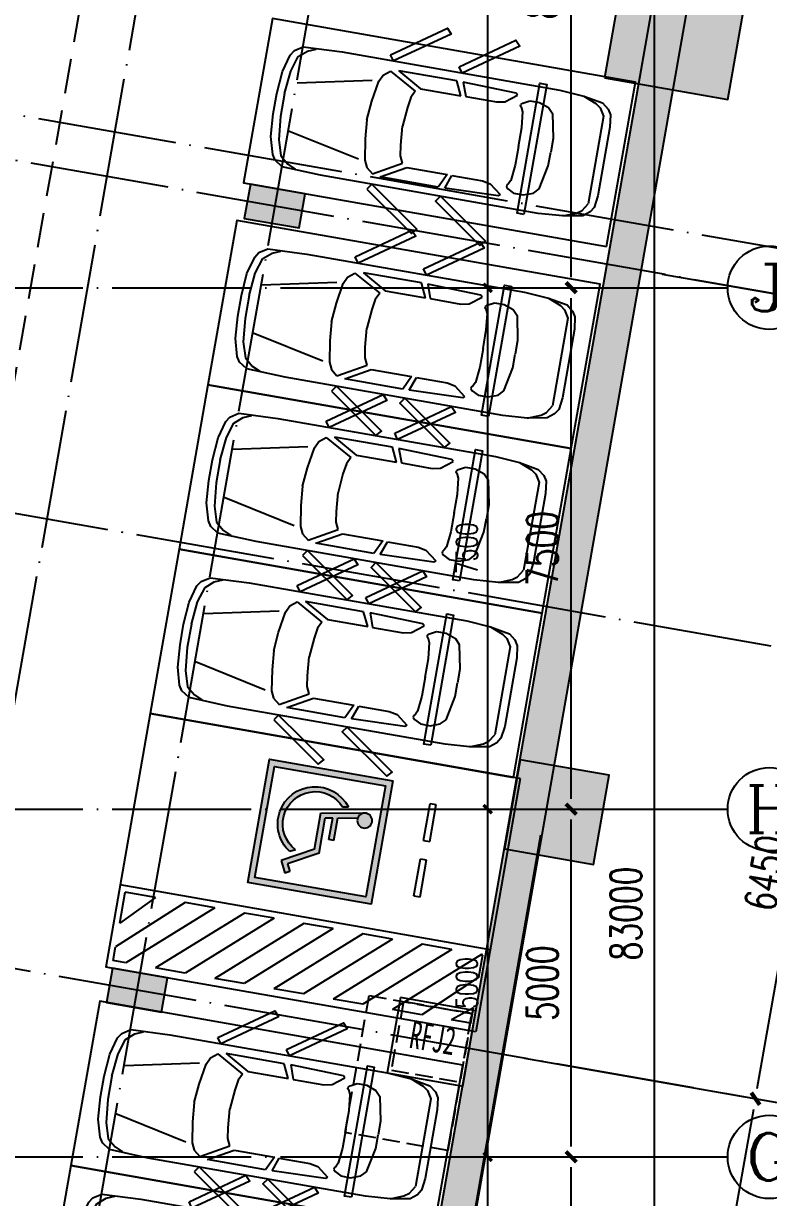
# Model space of a CAD drawing. Header units: millimetres. Extents: x 12325263 to 13848842, y -1463133 to 573208.
# Drawn here: x 12616174 to 12626884, y -1098471 to -1081586 of the extents above; entities that cross this region are included whole.
import ezdxf
from ezdxf.enums import TextEntityAlignment as Align
from ezdxf.xclip import XClip

# ---------------------------------------------------------------- set-up
doc = ezdxf.new("R2010")
doc.units = ezdxf.units.MM
doc.header["$LTSCALE"] = 1000
doc.header["$XCLIPFRAME"] = 0
for name, pattern in [('DASH', [0.35, 0.25, -0.1]), ('DASHED2', [0.375, 0.25, -0.125]), ('DOTE', [2.4200000000000004, 2, -0.2, 0.02, -0.2]), ('地下室负三层平面图$0$-3F平面$0$$AUDIT_BAD_LTYPE2', [0])]:
    doc.linetypes.add(name, pattern=pattern)
for name, color, linetype in [('-2F平面$0$COLUMN-CONCRETE', 6, 'Continuous'), ('-2F平面$0$WALL-SHATCH', 8, 'Continuous'), ('A-AXIS', 16, 'DOTE'), ('A-COLS', 6, 'Continuous'), ('A-WALL', 5, 'Continuous'), ('A_WALL(防火墙)', 151, 'Continuous'), ('AXIS', 3, 'Continuous'), ('AXIS_TEXT', 7, 'Continuous'), ('COLUMN', 5, 'Continuous'), ('PUB_DIM', 83, 'Continuous'), ('PUB_HATCH', 8, 'Continuous'), ('WALL', 5, 'Continuous'), ('人防墙', 6, 'Continuous'), ('人防集水井', 62, 'Continuous'), ('公寓机动车库', 23, 'Continuous'), ('水沟+分水线', 133, 'Continuous'), ('车道中心线', 6, 'Continuous')]:
    doc.layers.add(name, color=color, linetype=linetype)
doc.styles.add('_TCH_AXIS', font='COMPLEX', dxfattribs={"bigfont": 'GBCBIG'})
doc.styles.add('_TCH_DIM_T3', font='SIMPLEX.shx', dxfattribs={"width": 0.7058823529411765, "bigfont": 'GBCBIG.shx'})
doc.styles.add('COMPLEX', font='COMPLEX')
doc.styles.add('宋体-标注', font='', dxfattribs={"width": 0.6})
doc.styles.get('宋体-标注').set_extended_font_data('SimSun')
doc.dimstyles.new('_TCH_ARCH&&120', dxfattribs={"dimtxt": 306, "dimasz": 120, "dimexe": 300, "dimexo": 360, "dimgap": 147, "dimtad": 1, "dimdec": 0, "dimzin": 0, "dimdsep": 46, "dimtxsty": '_TCH_DIM_T3', "dimblk": 'ARCHTICK', "dimcen": 0.09, "dimclrt": 7, "dimazin": 2, "dimtfac": 1, "dimtdec": 0, "dimtix": 1, "dimtmove": 2, "dimatfit": 3, "dimfxl": 1, "dimfxlon": 1, "dimtolj": 1, "dimtzin": 0, "dimarcsym": 0})
doc.dimstyles.new('_TCH_ARCH&&150', dxfattribs={"dimtxt": 446.25, "dimasz": 150, "dimexe": 375, "dimexo": 450, "dimgap": 189.375, "dimtad": 1, "dimdec": 0, "dimzin": 0, "dimdsep": 46, "dimtxsty": '_TCH_DIM_T3', "dimblk": 'asdggshdfhsg_ArchTick', "dimcen": 0.09, "dimclrt": 7, "dimazin": 2, "dimtfac": 1, "dimtdec": 0, "dimtix": 1, "dimtmove": 2, "dimatfit": 3, "dimfxl": 1, "dimtolj": 1, "dimtzin": 0, "dimarcsym": 0})

# ---------------------------------------------------------------- blocks, each defined once
blk = doc.blocks.new('asdgafgfasdfagfagasdgagRFJ2')
at = {"layer": '人防集水井'}
blk.add_lwpolyline([(-50.00000047683716, -1050.000000238419), (1049.999999523163, -1050), (1049.999999523163, 49.99999976158142), (-50.00000047683716, 50)], close=True, dxfattribs=at)
at = {"layer": '人防集水井', "linetype": 'DASH'}
for points in [[(1999.999999523163, -1500.000146746635), (-9.5367431640625e-07, -1500.000146746635), (0, 0), (1999.999999523163, -1.001358032226562e-05)], [(-4.76837158203125e-07, -1000.000000238419), (999.9999995231628, -1000), (999.9999995231628, -2.384185791015625e-07), (-4.76837158203125e-07, 0)]]:
    blk.add_lwpolyline(points, close=True, dxfattribs=at)
at = {"layer": '人防集水井', "style": '宋体-标注', "width": 0.6}
blk.add_text('RFJ2', height=400, rotation=90, dxfattribs=at).set_placement((637.8247580528259, -818.3971052765846))
blk = doc.blocks.new('asdgafgf20230228-rf2')
at = {"layer": '人防集水井', "linetype": 'DASH', "rotation": 260.041319212755}
blk.add_blockref('asdgafgfasdfagfagasdgagRFJ2', (51022.82282942347, 23159.80089012627, 2.982798457690922e-07), dxfattribs=at)
blk = doc.blocks.new('_FZH')
blk.add_lwpolyline([(-0.5, -0.5), (0.5, -0.5), (0.5, 0.5), (-0.5, 0.5)], close=True)
at = {"layer": 'PUB_HATCH'}
blk.add_solid([(-0.5, -0.5), (0.5, -0.5), (-0.5, 0.5), (0.5, 0.5)], dxfattribs=at)
blk = doc.blocks.new('1-3F')
at = {"layer": 'A-COLS', "xscale": 500.00000000031, "yscale": 800.0000000025686, "zscale": 800.0000000025686, "rotation": 260.0413192127111}
for p in [(15488.85596461408, 51674.89942250727), (13508.71664031968, 40397.4197281613)]:
    blk.add_blockref('_FZH', p, dxfattribs=at)
blk = doc.blocks.new('adgshg13--2F平面$0$A$C7F010FC0')
at = {"layer": '-2F平面$0$WALL-SHATCH'}
h = blk.add_hatch(color=256, dxfattribs=at)
h.dxf.hatch_style = 1
h.paths.add_polyline_path([(-60384.17120504379, -16880.89509773254), (-763.1647881269455, 197.4793643951416), (12587.61850607395, -13153.30393266678), (12587.61850607395, -157996.0197629929), (-162964.8506313562, -188820.4315237999), (-171262.3814957142, -180522.900662899), (-171262.3814957142, -31310.89849328995), (-150707.1909123659, -10755.70791006088), (-131860.0775495768, -7980.895098209381), (-99162.38149428368, -7980.895098209381), (-99162.38149428368, -4980.895097732544), (-76620.42811572552, -4980.895097732544), (-70107.65229141712, -16880.89509773254)], flags=16)
h.paths.add_polyline_path([(-60091.22944009304, -16380.89510011673), (-646.8769880533218, 646.876989364624), (12987.61850607395, -12987.61850786209), (12987.61850607395, -158331.9049158096), (-163100.5840539932, -189250.3835258484), (-171662.3814958334, -180688.5860877037), (-171662.3814958334, -31145.21306848526), (-150777.8961598873, -10260.7277340889), (-131896.6870943308, -7480.895098209381), (-99562.38149428368, -7480.895098209381), (-99562.38149428368, -4580.895097732544), (-76365.55243730545, -4580.895097732544), (-69907.50581622124, -16380.89510774612)])
at = {"layer": '-2F平面$0$COLUMN-CONCRETE'}
for points in [[(-60091.22944009304, -16380.89510011673), (-646.8769880533218, 646.876989364624), (12987.61850607395, -12987.61850786209), (12987.61850607395, -158331.9049158096), (-163100.5840539932, -189250.3835258484), (-171662.3814958334, -180688.5860877037), (-171662.3814958334, -31145.21306848526), (-150777.8961598873, -10260.7277340889), (-131896.6870943308, -7480.895098209381), (-99562.38149428368, -7480.895098209381), (-99562.38149428368, -4580.895097732544), (-76365.55243730545, -4580.895097732544), (-69907.50581622124, -16380.89510774612)], [(-60384.17120504379, -16880.89509773254), (-763.1647881269455, 197.4793643951416), (12587.61850607395, -13153.30393266678), (12587.61850607395, -157996.0197629929), (-162964.8506313562, -188820.4315237999), (-171262.3814957142, -180522.900662899), (-171262.3814957142, -31310.89849328995), (-150707.1909123659, -10755.70791006088), (-131860.0775495768, -7980.895098209381), (-99162.38149428368, -7980.895098209381), (-99162.38149428368, -4980.895097732544), (-76620.42811572552, -4980.895097732544), (-70107.65229141712, -16880.89509773254)]]:
    blk.add_lwpolyline(points, close=True, dxfattribs=at)
blk = doc.blocks.new('A$C2A3E77E8')
at = {"layer": 'WALL', "color": 1}
blk.add_blockref('adgshg13--2F平面$0$A$C7F010FC0', (561507.9086489398, 205483.1249103504), dxfattribs=at)
blk = doc.blocks.new('asdggshdfhsg_ArchTick')
at = {"color": 0, "linetype": 'ByBlock', "const_width": 0.4}
blk.add_lwpolyline([(-0.5, -0.5), (0.5, 0.5)], dxfattribs=at)
blk = doc.blocks.new('*D5446')
at = {"layer": 'AXIS', "color": 0, "lineweight": -2, "transparency": 16777216}
for p, q in [((22606.45023490379, 43901.97032723355), (23422.60600480989, 43758.66684289643)), ((22102.0976057708, 38406.3885833086), (23027.31554332309, 43675.77865883167)), ((21629.35091767566, 38337.10043439137), (22445.50668758176, 38193.79695005424))]:
    blk.add_line(p, q, dxfattribs=at)
at = {"layer": 'Defpoints', "color": 0, "transparency": 16777216}
for p in [(22163.23050892513, 43979.79239674731), (23053.25623316101, 43823.51856749123), (21186.13119169701, 38414.92250390512)]:
    blk.add_point(p, dxfattribs=at)
at = {"layer": 'AXIS', "color": 0, "lineweight": -2, "transparency": 16777216, "xscale": 150, "yscale": 150, "zscale": 150}
for p, rotation in [((23053.25623316101, 43823.51856749123), 80.04131921271004), ((22076.15691593289, 38258.64867464904), 260.0413192127101)]:
    blk.add_blockref('asdggshdfhsg_ArchTick', p, dxfattribs=dict(at, rotation=rotation))
at = {"layer": 'AXIS', "color": 7, "transparency": 16777216, "insert": (22158.42182573318, 41112.42051812441), "char_height": 446.25, "attachment_point": 5, "rotation": 80.04131921271004, "style": '_TCH_DIM_T3'}
blk.add_mtext('\\A1;5650', dxfattribs=at)
blk = doc.blocks.new('*D5447')
at = {"layer": 'AXIS', "color": 0, "lineweight": -2, "transparency": 16777216}
for p, q in [((23721.89989793426, 50254.78639959388), (24538.05566784036, 50111.48291525675)), ((23079.19692299894, 43971.2584761508), (24142.76520635356, 50028.594731192)), ((22606.4502349038, 43901.97032723358), (23422.6060048099, 43758.66684289645))]:
    blk.add_line(p, q, dxfattribs=at)
at = {"layer": 'Defpoints', "color": 0, "transparency": 16777216}
for p in [(23278.6801719556, 50332.60846910763), (24168.70589619147, 50176.33463985155), (22163.23050892514, 43979.79239674733)]:
    blk.add_point(p, dxfattribs=at)
at = {"layer": 'AXIS', "color": 0, "lineweight": -2, "transparency": 16777216, "xscale": 150, "yscale": 150, "zscale": 150}
for p, rotation in [((24168.70589619147, 50176.33463985155), 80.04131921271002), ((23053.25623316102, 43823.51856749125), 260.04131921271)]:
    blk.add_blockref('asdggshdfhsg_ArchTick', p, dxfattribs=dict(at, rotation=rotation))
at = {"layer": 'AXIS', "color": 7, "transparency": 16777216, "insert": (23204.69631586249, 47071.26350072566), "char_height": 446.25, "attachment_point": 5, "rotation": 80.04131921271002, "style": '_TCH_DIM_T3'}
blk.add_mtext('\\A1;6450', dxfattribs=at)
blk = doc.blocks.new('asdfasdfadgd')
at = {"layer": '车道中心线', "linetype": 'DASHED2', "ltscale": 2}
blk.add_line((42007.57024923712, -15918.70624019532), (54718.62744193524, 56474.52772310306), dxfattribs=at)
blk = doc.blocks.new('asdfsfsdf')
at = {"color": 253, "linetype": '地下室负三层平面图$0$-3F平面$0$$AUDIT_BAD_LTYPE2', "transparency": 33554559, "extrusion": (0.0004477907748714072, 3.529959095306893e-16, 0.999999899741706)}
for p, q in [((-499.9999510645866, -141.1764707579277, 0.2238953878532797), (-724.9999280292541, -211.764705659356, 0.3246483119859617)), ((-168.7499837987125, -110.000000001397, 0.07556469346370548), (-499.9999510645866, -141.1764707579277, 0.2238953878532797)), ((168.7499823644757, -109.9999999995343, -0.07556469305539444), (-168.7499837987125, -110.000000001397, 0.07556469346370548)), ((168.7499823644757, -109.9999999995343, -0.07556469305539444), (499.999950107187, -141.1764707579277, -0.2238953876585836)), ((499.999950107187, -141.1764707579277, -0.2238953876585836), (724.9999261181802, -211.7647058977745, -0.3246483115967724)), ((-824.9999170508236, -329.4117646231316, 0.3694273889297957), (-874.99991251342, -447.0588235869072, 0.3918169277702976)), ((-724.9999280292541, -211.764705659356, 0.3246483119859617), (-824.9999170508236, -329.4117646231316, 0.3694273889297957)), ((-349.9999665804207, -258.8235292448662, 0.1567267717199455), (-574.9999421145767, -1317.647058726754, 0.2574796953287081)), ((349.9999641925097, -258.8235292430036, -0.1567267711171998), (574.9999411571771, -1317.647058724891, -0.2574796952492556)), ((724.9999261181802, -211.7647058977745, -0.3246483115967724), (824.9999175239354, -329.4117646231316, -0.3694273894917245)), ((824.9999175239354, -329.4117646231316, -0.3694273894917245), (874.9999125096947, -447.0588235869072, -0.3918169281189517)), ((2.365559339523315e-07, -1341.176470519509), (-274.9999726694077, -1364.705882550683, 0.1231424633135522)), ((2.365559339523315e-07, -1341.176470519509), (274.9999717120081, -1364.705882312264, -0.1231424628849248)), ((-674.9999320898205, -1458.823529244866, 0.3022587728158986), (-749.9999260008335, -1552.941176654305, 0.3358430815717435)), ((-574.9999425914139, -1411.764705897775, 0.2574796953093296), (-674.9999320898205, -1458.823529244866, 0.3022587728158986)), ((-274.9999726694077, -1364.705882550683, 0.1231424633135522), (-574.9999425914139, -1411.764705897775, 0.2574796953093296)), ((274.9999717120081, -1364.705882312264, -0.1231424628849248), (574.9999416340142, -1411.764705897775, -0.2574796953464441)), ((574.9999416340142, -1411.764705897775, -0.2574796953464441), (674.9999316073954, -1458.823529481422, -0.3022587727170486)), ((674.9999316073954, -1458.823529481422, -0.3022587727170486), (749.9999240897596, -1552.941176414024, -0.3358430809488905)), ((-774.9999220632017, -2517.647058726754, 0.3470378507689607), (-774.9999220632017, -1670.588235379662, 0.3470378503031141)), ((-774.9999220632017, -1670.588235379662, 0.3470378503031141), (-574.9999421145767, -2023.529411557596, 0.257479695328853)), ((-749.9999260008335, -1552.941176654305, 0.3358430815717435), (-524.9999480806291, -1952.941176654305, 0.2350901571286059)), ((749.9999240897596, -1552.941176414024, -0.3358430809488905), (524.9999452158809, -1952.941176415887, -0.2350901560785282)), ((774.9999230131507, -1670.588235379662, -0.3470378509613082), (574.9999421108514, -2023.529411794152, -0.2574796950939764)), ((774.9999225363135, -2517.64705896331, -0.3470378506309664), (774.9999230131507, -1670.588235379662, -0.3470378509613082)), ((-574.9999421145767, -2023.529411557596, 0.257479695328853), (-574.9999421145767, -2611.764705659356, 0.2574796952125222)), ((-524.9999480806291, -1952.941176654305, 0.2350901571286059), (-424.9999581072479, -1905.882352830376, 0.1903110794088359)), ((-424.9999581072479, -1905.882352830376, 0.1903110794088359), (-274.9999731462449, -1882.35294127604, 0.1231424632944275)), ((-274.9999731462449, -1882.35294127604, 0.1231424632944275), (2.365559339523315e-07, -1858.823529244866)), ((274.9999717120081, -1882.352941035759, -0.1231424628847421), (2.365559339523315e-07, -1858.823529244866)), ((424.999956196174, -1905.882352830376, -0.1903110785527894), (274.9999717120081, -1882.352941035759, -0.1231424628847421)), ((524.9999452158809, -1952.941176415887, -0.2350901560785282), (424.999956196174, -1905.882352830376, -0.1903110785527894)), ((574.9999421108514, -2023.529411794152, -0.2574796950939764), (574.9999411571771, -2611.764705897775, -0.2574796951324972)), ((-574.9999421145767, -2611.764705659356, 0.2574796952125222), (-774.9999220632017, -2517.647058726754, 0.3470378507689607)), ((574.9999411571771, -2611.764705897775, -0.2574796951324972), (774.9999225363135, -2517.64705896331, -0.3470378506309664)), ((-774.9999215863645, -2611.764705899637, 0.3470378500898093), (-574.9999416377395, -2682.35294127604, 0.2574796952319682)), ((-749.9999255239964, -3388.235294345301, 0.3358430813588681), (-774.9999215863645, -2611.764705899637, 0.3470378500898093)), ((-574.9999416377395, -2682.35294127604, 0.2574796952319682), (-574.9999421145767, -3129.41176486155, 0.257479695562074)), ((774.9999225363135, -2611.764705659356, -0.3470378507473485), (574.9999416340142, -2682.35294127604, -0.2574796952294666)), ((574.9999416340142, -2682.35294127604, -0.2574796952294666), (574.9999416340142, -3129.411764621269, -0.2574796948800628)), ((749.9999245665967, -3388.235294343438, -0.3358430809290396), (774.9999225363135, -2611.764705659356, -0.3470378507473485)), ((-574.9999421145767, -3129.41176486155, 0.257479695562074), (-599.9999405629933, -3247.058823586907, 0.2686744650115782)), ((574.9999416340142, -3129.411764621269, -0.2574796948800628), (599.9999391268939, -3247.058823586907, -0.2686744647175814)), ((-599.9999405629933, -3247.058823586907, 0.2686744650115782), (-724.9999270755798, -3411.764705897775, 0.324648311792771)), ((599.9999391268939, -3247.058823586907, -0.2686744647175814), (724.9999275486916, -3411.764705897775, -0.3246483115377303)), ((-724.9999270755798, -3411.764705897775, 0.324648311792771), (-749.9999255239964, -3388.235294345301, 0.3358430813588681)), ((-624.9999380558729, -3505.882353068795, 0.2798692348493339), (-674.9999320898205, -3599.999999762978, 0.3022587729329561)), ((-599.9999405629933, -3482.352941274177, 0.2686744655939557), (-624.9999380558729, -3505.882353068795, 0.2798692348493339)), ((-574.9999421145767, -3482.35294127604, 0.2574796953293679), (-599.9999405629933, -3482.352941274177, 0.2686744655939557)), ((-549.9999470058829, -3505.882352830376, 0.2462849269087827), (-574.9999421145767, -3482.35294127604, 0.2574796953293679)), ((-499.9999496340752, -3529.41176486155, 0.2238953872139153), (-549.9999470058829, -3505.882352830376, 0.2462849269087827)), ((-274.9999731462449, -3552.941176415887, 0.1231424632950173), (-499.9999496340752, -3529.41176486155, 0.2238953872139153)), ((274.9999726656824, -3552.941176415887, -0.1231424630783778), (499.999950107187, -3529.41176486155, -0.2238953881230394)), ((499.999950107187, -3529.41176486155, -0.2238953881230394), (549.9999441411346, -3505.882352830376, -0.2462849258573907)), ((549.9999441411346, -3505.882352830376, -0.2462849258573907), (574.9999416340142, -3482.35294127604, -0.2574796952294021)), ((574.9999416340142, -3482.35294127604, -0.2574796952294021), (599.9999391268939, -3482.352941274177, -0.2686744647174983)), ((599.9999391268939, -3482.352941274177, -0.2686744647174983), (624.9999351911247, -3505.882352830376, -0.2798692334487053)), ((624.9999351911247, -3505.882352830376, -0.2798692334487053), (674.9999311305583, -3600.000000001397, -0.3022587726192891)), ((724.9999275486916, -3411.764705897775, -0.3246483115377303), (749.9999245665967, -3388.235294343438, -0.3358430809290396)), ((-674.9999320898205, -3599.999999762978, 0.3022587729329561), (-674.9999320898205, -3741.17647075979, 0.3022587729329017)), ((7.133930921554565e-07, -3552.941176654305), (-274.9999731462449, -3552.941176415887, 0.1231424632950173)), ((7.133930921554565e-07, -3552.941176654305), (274.9999726656824, -3552.941176415887, -0.1231424630783778)), ((674.9999311305583, -3600.000000001397, -0.3022587726192891), (674.9999316073954, -3741.176470281091, -0.3022587730655932)), ((-674.9999320898205, -3741.17647075979, 0.3022587729329017), (-624.9999380558729, -3882.352941037621, 0.2798692345000124)), ((-624.9999380558729, -3882.352941037621, 0.2798692345000124), (-549.9999460522085, -3952.941176414024, 0.2462849269474509)), ((624.9999351911247, -3882.352941037621, -0.2798692334484588), (549.9999450948089, -3952.941176654305, -0.2462849259351472)), ((674.9999316073954, -3741.176470281091, -0.3022587730655932), (624.9999351911247, -3882.352941037621, -0.2798692334484588)), ((-549.9999460522085, -3952.941176414024, 0.2462849269474509), (-199.9999792352319, -4023.529411794152, 0.08955815500490981)), ((-199.9999792352319, -4023.529411794152, 0.08955815500490981), (2.365559339523315e-07, -4023.529411553871)), ((199.9999801851809, -4023.529411553871, -0.08955815519579101), (2.365559339523315e-07, -4023.529411553871)), ((549.9999450948089, -3952.941176654305, -0.2462849259351472), (199.9999801851809, -4023.529411553871, -0.08955815519579101)), ((-874.9999120365828, -4352.941176656168, 0.3918169277909837), (-799.9999205116183, -4541.176470521372, 0.3582326202192607)), ((874.9999125096947, -4352.941176414024, -0.3918169282337609), (799.9999190755188, -4541.176470757928, -0.3582326193421601)), ((-799.9999205116183, -4541.176470521372, 0.3582326202192607), (-749.9999260008335, -4611.764706136193, 0.3358430813398884)), ((799.9999190755188, -4541.176470757928, -0.3582326193421601), (749.9999240897596, -4611.764706136193, -0.3358430808314997)), ((-749.9999260008335, -4611.764706136193, 0.3358430813398884), (-641.2499364260584, -4680.000000241678, 0.2871458345919543)), ((641.249935945496, -4680.000000001397, -0.2871458343748414), (-641.2499364260584, -4680.000000241678, 0.2871458345919543)), ((749.9999240897596, -4611.764706136193, -0.3358430808314997), (641.249935945496, -4680.000000001397, -0.2871458343748414))]:
    blk.add_line(p, q, dxfattribs=at)
for points in [[(-474.9999997620226, -23.52941179275513), (-149.9999997613286, -7.049211745248385e-29), (149.9999997613286, 7.049211745248385e-29), (474.9999992851854, -23.52941203117371), (724.9999997609804, -94.11764716915788), (799.9999992858793, -141.1764707565308), (875.0000002394273, -258.8235292453319), (899.9999983314156, -823.5294117927554), (899.99999928509, -4000.000000238419), (875.0000002394273, -4352.941176414491), (824.9999992870789, -4635.294117448852), (750.0000002408798, -4729.411765098573), (674.9999992854691, -4776.470588445664), (500.0000002381968, -4800.000000000001), (-500.000000715034, -4800.000000000001), (-674.9999997604438, -4776.470588210971), (-750.0000007158543, -4729.411765098573), (-825.0000007175906, -4635.294117927552), (-874.9999997607275, -4352.941176654772), (-900.0000007137389, -4000.000000238419), (-900.0000007156016, -823.5294117927554), (-874.999999285753, -258.8235297203065), (-800.0000007145284, -141.1764707602561), (-724.9999997591177, -94.11764669418336)], [(-981.91520381036, -1513.230591773987), (-1500.00000071459, -2253.132360218093), (-1425.335413217106, -2320.844957351685), (-900.0000007156016, -1570.588235139847)]]:
    blk.add_lwpolyline(points, close=True, dxfattribs=at)
for points, elevation in [([(981.915204765897, -1513.230591773987), (1499.999998807242, -2253.132359979675), (1425.335412263431, -2320.844957351685), (899.9999988082526, -1570.588235378266)], 1.176665431756874e-10), ([(-900.0000007156016, -2570.588235378266), (-981.9152042871972, -2513.230591535569), (-1500.00000071459, -3253.132359743119), (-1425.335413217105, -3320.844957351685)], -1.149049744242348e-10), ([(981.915204765897, -2513.230591773987), (1499.99999785543, -3253.132359743119), (1425.335412265294, -3320.844957351685), (899.9999992850899, -2570.588235378266)], 1.171056029924955e-10)]:
    blk.add_lwpolyline(points, close=True, dxfattribs=dict(at, elevation=elevation))
blk = doc.blocks.new('A$C06465456')
for points in [[(0, 5300.000174847431), (2400, 5300.000174847431), (2400, 0.0001748474314808846), (0, 0.0001748474314808846)], [(250, 4050.000174847431), (250, 3950.000174847431), (2150, 3950.000174847431), (2150, 4050.000174847431)]]:
    blk.add_lwpolyline(points, close=True)
at = {"xscale": -1, "rotation": 180}
blk.add_blockref('asdfsfsdf', (1200.000000244007, 250.000174849527), dxfattribs=at)
blk = doc.blocks.new('_AXISO')
blk.add_circle((0, 0), 0.5)
at = {"layer": 'AXIS_TEXT', "style": 'COMPLEX', "width": 1.041666666666667}
blk.add_attdef('A', text='', height=0.56, dxfattribs=at).set_placement((-0.25, -0.28), (0.25, -0.28), align=Align.FIT)
blk = doc.blocks.new('*D5273')
at = {"layer": 'AXIS', "color": 0, "lineweight": -2, "transparency": 16777216}
for p, q in [((12487316.81071017, 1078989.759090748), (12492191.81071017, 1078989.759090748)), ((12491816.81071017, 996139.7590900625), (12491816.81071017, 1078839.759090748)), ((12487316.81071017, 995989.7590900625), (12492191.81071017, 995989.7590900625))]:
    blk.add_line(p, q, dxfattribs=at)
at = {"layer": 'Defpoints', "color": 0, "transparency": 16777216}
for p in [(12486866.81071017, 1078989.759090748), (12491816.81071017, 1078989.759090748), (12486866.81071017, 995989.7590900625)]:
    blk.add_point(p, dxfattribs=at)
at = {"layer": 'AXIS', "color": 0, "lineweight": -2, "transparency": 16777216, "xscale": 150, "yscale": 150, "zscale": 150}
for p, rotation in [((12491816.81071017, 1078989.759090748), 90), ((12491816.81071017, 995989.7590900625), 270)]:
    blk.add_blockref('asdggshdfhsg_ArchTick', p, dxfattribs=dict(at, rotation=rotation))
at = {"layer": 'AXIS', "color": 7, "transparency": 16777216, "insert": (12491404.31071017, 1037489.759090407), "char_height": 446.25, "attachment_point": 5, "rotation": 90, "style": '_TCH_DIM_T3'}
blk.add_mtext('\\A1;83000', dxfattribs=at)
blk = doc.blocks.new('*D5280')
at = {"layer": 'AXIS', "color": 0, "lineweight": -2, "transparency": 16777216}
for p, q in [((12487316.81071017, 1033989.759090064), (12490991.81071017, 1033989.759090064)), ((12490616.81071017, 1027539.759090064), (12490616.81071017, 1033839.759090064)), ((12487316.81071017, 1027389.759090064), (12490991.81071017, 1027389.759090064))]:
    blk.add_line(p, q, dxfattribs=at)
at = {"layer": 'Defpoints', "color": 0, "transparency": 16777216}
for p in [(12486866.81071017, 1033989.759090064), (12490616.81071017, 1033989.759090064), (12486866.81071017, 1027389.759090064)]:
    blk.add_point(p, dxfattribs=at)
at = {"layer": 'AXIS', "color": 0, "lineweight": -2, "transparency": 16777216, "xscale": 150, "yscale": 150, "zscale": 150}
for p, rotation in [((12490616.81071017, 1033989.759090064), 90), ((12490616.81071017, 1027389.759090064), 270)]:
    blk.add_blockref('asdggshdfhsg_ArchTick', p, dxfattribs=dict(at, rotation=rotation))
at = {"layer": 'AXIS', "color": 7, "transparency": 16777216, "insert": (12490204.31071017, 1030689.759090066), "char_height": 446.25, "attachment_point": 5, "rotation": 90, "style": '_TCH_DIM_T3'}
blk.add_mtext('\\A1;6600', dxfattribs=at)
blk = doc.blocks.new('*D5281')
at = {"layer": 'AXIS', "color": 0, "lineweight": -2, "transparency": 16777216}
for p, q in [((12487316.81071017, 1038989.759090526), (12490991.81071017, 1038989.759090526)), ((12490616.81071017, 1034139.759090064), (12490616.81071017, 1038839.759090526)), ((12487316.81071017, 1033989.759090064), (12490991.81071017, 1033989.759090064))]:
    blk.add_line(p, q, dxfattribs=at)
at = {"layer": 'Defpoints', "color": 0, "transparency": 16777216}
for p in [(12486866.81071017, 1038989.759090526), (12490616.81071017, 1038989.759090526), (12486866.81071017, 1033989.759090064)]:
    blk.add_point(p, dxfattribs=at)
at = {"layer": 'AXIS', "color": 0, "lineweight": -2, "transparency": 16777216, "xscale": 150, "yscale": 150, "zscale": 150}
for p, rotation in [((12490616.81071017, 1038989.759090526), 90), ((12490616.81071017, 1033989.759090064), 270)]:
    blk.add_blockref('asdggshdfhsg_ArchTick', p, dxfattribs=dict(at, rotation=rotation))
at = {"layer": 'AXIS', "color": 7, "transparency": 16777216, "insert": (12490204.31071017, 1036489.759090297), "char_height": 446.25, "attachment_point": 5, "rotation": 90, "style": '_TCH_DIM_T3'}
blk.add_mtext('\\A1;5000', dxfattribs=at)
blk = doc.blocks.new('*D5282')
at = {"layer": 'AXIS', "color": 0, "lineweight": -2, "transparency": 16777216}
for p, q in [((12487316.81071017, 1046489.759090526), (12490991.81071017, 1046489.759090526)), ((12490616.81071017, 1039139.759090526), (12490616.81071017, 1046339.759090526)), ((12487316.81071017, 1038989.759090526), (12490991.81071017, 1038989.759090526))]:
    blk.add_line(p, q, dxfattribs=at)
at = {"layer": 'Defpoints', "color": 0, "transparency": 16777216}
for p in [(12486866.81071017, 1046489.759090526), (12490616.81071017, 1046489.759090526), (12486866.81071017, 1038989.759090526)]:
    blk.add_point(p, dxfattribs=at)
at = {"layer": 'AXIS', "color": 0, "lineweight": -2, "transparency": 16777216, "xscale": 150, "yscale": 150, "zscale": 150}
for p, rotation in [((12490616.81071017, 1046489.759090526), 90), ((12490616.81071017, 1038989.759090526), 270)]:
    blk.add_blockref('asdggshdfhsg_ArchTick', p, dxfattribs=dict(at, rotation=rotation))
at = {"layer": 'AXIS', "color": 7, "transparency": 16777216, "insert": (12490204.31071017, 1042739.759090528), "char_height": 446.25, "attachment_point": 5, "rotation": 90, "style": '_TCH_DIM_T3'}
blk.add_mtext('\\A1;7500', dxfattribs=at)
blk = doc.blocks.new('*D5283')
at = {"layer": 'AXIS', "color": 0, "lineweight": -2, "transparency": 16777216}
for p, q in [((12487316.81071017, 1055289.759090748), (12490991.81071017, 1055289.759090748)), ((12490616.81071017, 1046639.759090526), (12490616.81071017, 1055139.759090748)), ((12487316.81071017, 1046489.759090526), (12490991.81071017, 1046489.759090526))]:
    blk.add_line(p, q, dxfattribs=at)
at = {"layer": 'Defpoints', "color": 0, "transparency": 16777216}
for p in [(12486866.81071017, 1055289.759090748), (12490616.81071017, 1055289.759090748), (12486866.81071017, 1046489.759090526)]:
    blk.add_point(p, dxfattribs=at)
at = {"layer": 'AXIS', "color": 0, "lineweight": -2, "transparency": 16777216, "xscale": 150, "yscale": 150, "zscale": 150}
for p, rotation in [((12490616.81071017, 1055289.759090748), 90), ((12490616.81071017, 1046489.759090526), 270)]:
    blk.add_blockref('asdggshdfhsg_ArchTick', p, dxfattribs=dict(at, rotation=rotation))
at = {"layer": 'AXIS', "color": 7, "transparency": 16777216, "insert": (12490204.31071017, 1050889.759090639), "char_height": 446.25, "attachment_point": 5, "rotation": 90, "style": '_TCH_DIM_T3'}
blk.add_mtext('\\A1;8800', dxfattribs=at)
blk = doc.blocks.new('A$C7FE34CB8')
at = {"extrusion": (-4.726215064181508e-20, 1.233115995601054e-09, 1)}
h = blk.add_hatch(color=256, dxfattribs=at)
h.paths.add_polyline_path([(1550.00375790894, 3599.999509651214), (3350.003757670522, 3599.999469596893), (3350.003717377782, 1799.999469596893), (1550.0037176162, 1799.999510128051)])
h.paths.add_polyline_path([(1640.003755882382, 3509.999507743865), (1640.003719642758, 1889.999507743865), (3260.003719463944, 1889.999471504241), (3260.003755703568, 3509.999471504241)], flags=16)
edge = h.paths.add_edge_path(flags=0)
edge.add_line((2826.240558221936, 3302.253380138427), (2820.417538300157, 3267.269604522735))
edge.add_ellipse((2718.240558221936, 3302.253382522613), major_axis=(102.5219011450554, 33.95967878589286), ratio=0.999999999977671, start_angle=161.6728995538629, end_angle=322.7725099513697, ccw=False)
edge.add_ellipse((2718.240558221936, 3302.253382522613), major_axis=(76.36753236051386, 76.36753236051385), ratio=0.9999999999929499, start_angle=-45.00000128086242, end_angle=134.9999987191376, ccw=False)
edge = h.paths.add_edge_path(flags=0)
edge.add_line((2870.784418538213, 3036.829828578979), (2856.338039889932, 2954.900354702026))
edge.add_ellipse((2546.715377405286, 2607.943988639861), major_axis=(393.1815271696696, 248.3006233748568), ratio=0.999999999994809, start_angle=175.154776496025, end_angle=375.9813011231978, ccw=False)
edge.add_line((2133.966333344579, 2393.740488369018), (2095.103578224778, 2317.468041259795))
edge.add_ellipse((2546.780154123902, 2608.315027076751), major_axis=(153.4497585367178, 514.8367410825235), ratio=0.9999999999896629, start_angle=139.3755608686459, end_angle=339.5036748822673)
h = blk.add_hatch(color=256, dxfattribs=at)
edge = h.paths.add_edge_path()
edge.add_line((2144.882081702352, 2735.999496299773), (2659.588564947248, 2735.999484855682))
edge.add_line((2659.588564947248, 2735.999484855682), (2678.631881251931, 2843.999484378844))
edge.add_line((2678.631881251931, 2843.999484378844), (2360.003740802407, 2843.999491531402))
edge.add_line((2360.003740862012, 2843.999491531402), (2360.003742471337, 2915.999491531402))
edge.add_line((2360.003742530942, 2915.999491531402), (2691.327425554395, 2915.999483902007))
edge.add_line((2691.327425554395, 2915.999484378844), (2733.805876508355, 3195.380931217223))
edge.add_ellipse((2718.240558221936, 3302.253382522613), major_axis=(76.3675323622801, -76.36753236228014), ratio=0.9999999999775171, start_angle=323.2865157200883, end_angle=386.0996091181659)
edge.add_line((2820.417538300157, 3267.269604045898), (2720.003736808896, 2663.99948342517))
edge.add_line((2720.003736749291, 2663.99948342517), (2189.003736808896, 2663.999495346099))
edge.add_line((2189.003736868501, 2663.999495346099), (1943.848857060075, 2218.855977851897))
edge.add_line((1943.848857060075, 2218.855977851897), (1776.270740881562, 2304.241297561675))
edge.add_line((1776.270740881562, 2304.241297561675), (1808.958058312535, 2368.393766719848))
edge.add_line((1808.958058312535, 2368.393766719848), (1912.383705511689, 2315.695764381438))
edge.add_line((1912.383705452085, 2315.695764381438), (2144.882081702352, 2735.999496299773))
for p, q in [((0.003851786255836487, 5399.999547321349), (0.003717675805091858, -0.0004531554877758026)), ((3700.003851786256, 5399.999465305358), (0.003851786255836487, 5399.999547321349)), ((110.9035993367434, 5309.999455768615), (336.4661816507578, 5309.999461013824)), ((110.9035993367434, 5309.999455768615), (110.9036055952311, 5028.046227771789)), ((782.2348904758692, 5309.999468643218), (110.9036153107882, 4595.835341770202)), ((336.4661816507578, 5309.999461013824), (110.9036055952311, 5028.046227771789)), ((1110.003599777818, 5287.499476272613), (110.9036249667406, 4163.624455768615)), ((782.2348904758692, 5309.999468643218), (1110.003599241376, 5309.999476272613)), ((1110.003599241376, 5309.999476272613), (1110.003599777818, 5287.499476272613)), ((1200.003851786256, 5399.999521095306), (1200.003717675805, -0.0004793815314769745)), ((3700.003851786256, 5399.999465305358), (3700.003717675805, -0.0005351714789867401)), ((1110.003609374166, 4855.288590271026), (110.9036345630884, 3731.413569767028)), ((1110.003609374166, 4855.288590271026), (1110.003619030118, 4423.077704269439)), ((110.9036153107882, 4595.835341770202), (110.9036249667406, 4163.624455768615)), ((1110.003619030118, 4423.077704269439), (110.9036442190409, 3299.202683765441)), ((1775.003784433007, 4274.999514896423), (2315.003784373403, 4274.999514896423)), ((1775.003784492612, 4184.999514896423), (1775.003784433007, 4274.999514896423)), ((2315.003784433007, 4184.999514896423), (2315.003784373403, 4274.999514896423)), ((2585.003784433007, 4184.999514896423), (2585.003784373403, 4274.999514896423)), ((2585.003784373403, 4274.999514896423), (3125.003784313798, 4274.999514896423)), ((3125.003784373403, 4184.999514896423), (3125.003784313798, 4274.999514896423)), ((1775.003784492612, 4184.999514896423), (2315.003784433007, 4184.999514896423)), ((2585.003784433007, 4184.999514896423), (3125.003784373403, 4184.999514896423)), ((1110.00362868607, 3990.866818267852), (110.9036538749933, 2866.991797763854)), ((1110.00362868607, 3990.866818267852), (1110.003638401628, 3558.655932266265)), ((110.9036345630884, 3731.413569767028), (110.9036442190409, 3299.202683765441)), ((1110.003638401628, 3558.655932266265), (110.9036635905504, 2434.780911762267)), ((2720.003736749291, 2663.99948342517), (2826.968435660005, 3306.626352149993)), ((1110.00364805758, 3126.445046264678), (110.9036732465029, 2002.57002576068)), ((1110.00364805758, 3126.445046264678), (1110.003657653928, 2694.234160263091)), ((2691.327425554395, 2915.999484378844), (2733.80587644875, 3195.380931217223)), ((2360.003742530942, 2915.999491531402), (2691.327425554395, 2915.999484378844)), ((2360.003742530942, 2915.999491531402), (2360.003740862012, 2843.999491531402)), ((2856.338039889932, 2954.900354702026), (2870.784418538213, 3036.829828578979)), ((110.9036538749933, 2866.991797763854), (110.9036635905504, 2434.780911762267)), ((2144.882081702352, 2735.999496299773), (1912.383705452085, 2315.695764381438)), ((2144.882081702352, 2735.999496299773), (2659.588564947248, 2735.999484855682)), ((2360.003740862012, 2843.999491531402), (2678.631881251931, 2843.999484378844)), ((2659.588564947248, 2735.999484855682), (2678.631881251931, 2843.999484378844)), ((1110.003657653928, 2694.234160263091), (110.9036829024553, 1570.359139759094)), ((2189.003736808896, 2663.999495346099), (1943.848857060075, 2218.855977851897)), ((2189.003736808896, 2663.999495346099), (2720.003736808896, 2663.99948342517)), ((1808.958058312535, 2368.393766719848), (1776.270740881562, 2304.241297561675)), ((1912.383705452085, 2315.695764381438), (1808.958058312535, 2368.393766719848)), ((2133.966333344579, 2393.740488369018), (2095.103578224778, 2317.468041259795)), ((1110.00366730988, 2262.023274261504), (110.9036925584078, 1138.148253757507)), ((1110.00366730988, 2262.023274261504), (1110.003677025437, 1829.812388259917)), ((1943.848857060075, 2218.855977851897), (1776.270740881562, 2304.241297561675)), ((110.9036732465029, 2002.57002576068), (110.9036828428507, 1570.359139759094)), ((1110.003677025437, 1829.812388259917), (110.9037022143602, 705.9373677559197)), ((1110.00368668139, 1397.601502258331), (110.9037119299173, 273.7264817543328)), ((1110.00368668139, 1397.601502258331), (1110.003696337342, 965.3906162567437)), ((110.9036925584078, 1138.148253757507), (110.9037022143602, 705.9373677559197)), ((1110.003696337342, 965.3906162567437), (309.6908041387796, 89.99946101382375)), ((1110.00370593369, 533.1797302551568), (655.459512963891, 89.99946864321828)), ((1110.00370593369, 533.1797302551568), (1110.003715887666, 89.99947674944997)), ((110.9037119299173, 273.7264817543328), (110.9037159830332, 89.99945624545217)), ((110.9037159830332, 89.99945624545217), (309.6908041387796, 89.99946101382375)), ((655.4595129042864, 89.99946864321828), (1110.003715887666, 89.99947674944997)), ((1110.003715649247, 100.9688442535698), (1101.228221729398, 89.99947627261281)), ((3700.003717675805, -0.0005351714789867401), (0.003717675805091858, -0.0004531554877758026))]:
    blk.add_line(p, q)
for points in [[(3350.003757670522, 3599.999469596893), (1550.00375790894, 3599.999509651214), (1550.0037176162, 1799.999510128051), (3350.003717377782, 1799.999469596893)], [(3260.003755703568, 3509.999471504241), (1640.003755882382, 3509.999507743865), (1640.003719642758, 1889.999507743865), (3260.003719463944, 1889.999471504241)]]:
    blk.add_lwpolyline(points, close=True)
blk.add_circle((2718.240558221936, 3302.253382522613), 107.9999999888241)
for centre, radius, start, end in [((2546.780154123902, 2608.315027076751), 537.2184828932517, 212.7786005903329, 52.90671910399848), ((2546.715377405286, 2607.943988639861), 465.0214112035156, 207.4278561677358, 48.25436300984365)]:
    blk.add_arc(centre, radius, start, end)
blk = doc.blocks.new('asdfassdfg')
at = {"layer": 'COLUMN', "color": 6}
for p, xscale, yscale, zscale, rotation in [((14120.91093217954, 82947.72752619511), 1800.000000000164, 1800.000000000164, 1800.000000000164, 350.0413192126095), ((12392.81294686347, 71659.53614481562), 1299.999999999693, 1299.999999999693, 1299.999999999693, 350.0413192126109)]:
    blk.add_blockref('_FZH', p, dxfattribs=dict(at, xscale=xscale, yscale=yscale, zscale=zscale, rotation=rotation))
blk = doc.blocks.new('_ArchTick')
at = {"color": 0, "linetype": 'ByBlock', "const_width": 0.4}
blk.add_lwpolyline([(-0.5, -0.5), (0.5, 0.5)], dxfattribs=at)
blk = doc.blocks.new('*D4009')
at = {"layer": 'Defpoints', "color": 0, "transparency": 16777216}
for p in [(12619246.81071018, -1097886.785749965), (12622846.81071018, -1097886.785749965), (12619246.81071018, -1104486.785749965)]:
    blk.add_point(p, dxfattribs=at)
at = {"layer": 'PUB_DIM', "color": 0, "lineweight": -2, "transparency": 16777216}
for p, q in [((12622845.81071018, -1097886.785749965), (12623146.81071018, -1097886.785749965)), ((12622846.81071018, -1104486.785749965), (12622846.81071018, -1097886.785749965)), ((12622845.81071018, -1104486.785749965), (12623146.81071018, -1104486.785749965))]:
    blk.add_line(p, q, dxfattribs=at)
at = {"layer": 'PUB_DIM', "color": 0, "lineweight": -2, "transparency": 16777216, "xscale": 120, "yscale": 120, "zscale": 120}
for p, rotation in [((12622846.81071018, -1097886.785749965), 90), ((12622846.81071018, -1104486.785749965), 270)]:
    blk.add_blockref('_ArchTick', p, dxfattribs=dict(at, rotation=rotation))
at = {"layer": 'PUB_DIM', "color": 7, "transparency": 16777216, "insert": (12622546.81071018, -1101186.785749963), "char_height": 306, "attachment_point": 5, "rotation": 90, "style": '_TCH_DIM_T3'}
blk.add_mtext('\\A1;6600', dxfattribs=at)
blk = doc.blocks.new('*D4010')
at = {"layer": 'Defpoints', "color": 0, "transparency": 16777216}
for p in [(12619246.81071018, -1092886.785749503), (12622846.81071018, -1092886.785749503), (12619246.81071018, -1097886.785749965)]:
    blk.add_point(p, dxfattribs=at)
at = {"layer": 'PUB_DIM', "color": 0, "lineweight": -2, "transparency": 16777216}
for p, q in [((12622845.81071018, -1092886.785749503), (12623146.81071018, -1092886.785749503)), ((12622846.81071018, -1097886.785749965), (12622846.81071018, -1092886.785749503)), ((12622845.81071018, -1097886.785749965), (12623146.81071018, -1097886.785749965))]:
    blk.add_line(p, q, dxfattribs=at)
at = {"layer": 'PUB_DIM', "color": 0, "lineweight": -2, "transparency": 16777216, "xscale": 120, "yscale": 120, "zscale": 120}
for p, rotation in [((12622846.81071018, -1092886.785749503), 90), ((12622846.81071018, -1097886.785749965), 270)]:
    blk.add_blockref('_ArchTick', p, dxfattribs=dict(at, rotation=rotation))
at = {"layer": 'PUB_DIM', "color": 7, "transparency": 16777216, "insert": (12622546.81071018, -1095386.785749732), "char_height": 306, "attachment_point": 5, "rotation": 90, "style": '_TCH_DIM_T3'}
blk.add_mtext('\\A1;5000', dxfattribs=at)
blk = doc.blocks.new('*D4011')
at = {"layer": 'Defpoints', "color": 0, "transparency": 16777216}
for p in [(12619246.81071018, -1085386.785749503), (12622846.81071018, -1085386.785749503), (12619246.81071018, -1092886.785749503)]:
    blk.add_point(p, dxfattribs=at)
at = {"layer": 'PUB_DIM', "color": 0, "lineweight": -2, "transparency": 16777216}
for p, q in [((12622845.81071018, -1085386.785749503), (12623146.81071018, -1085386.785749503)), ((12622846.81071018, -1092886.785749503), (12622846.81071018, -1085386.785749503)), ((12622845.81071018, -1092886.785749503), (12623146.81071018, -1092886.785749503))]:
    blk.add_line(p, q, dxfattribs=at)
at = {"layer": 'PUB_DIM', "color": 0, "lineweight": -2, "transparency": 16777216, "xscale": 120, "yscale": 120, "zscale": 120}
for p, rotation in [((12622846.81071018, -1085386.785749503), 90), ((12622846.81071018, -1092886.785749503), 270)]:
    blk.add_blockref('_ArchTick', p, dxfattribs=dict(at, rotation=rotation))
at = {"layer": 'PUB_DIM', "color": 7, "transparency": 16777216, "insert": (12622546.81071018, -1089136.785749501), "char_height": 306, "attachment_point": 5, "rotation": 90, "style": '_TCH_DIM_T3'}
blk.add_mtext('\\A1;7500', dxfattribs=at)
blk = doc.blocks.new('*D4012')
at = {"layer": 'Defpoints', "color": 0, "transparency": 16777216}
for p in [(12619246.81071018, -1076586.785749282), (12622846.81071018, -1076586.785749282), (12619246.81071018, -1085386.785749503)]:
    blk.add_point(p, dxfattribs=at)
at = {"layer": 'PUB_DIM', "color": 0, "lineweight": -2, "transparency": 16777216}
for p, q in [((12622845.81071018, -1076586.785749282), (12623146.81071018, -1076586.785749282)), ((12622846.81071018, -1085386.785749503), (12622846.81071018, -1076586.785749282)), ((12622845.81071018, -1085386.785749503), (12623146.81071018, -1085386.785749503))]:
    blk.add_line(p, q, dxfattribs=at)
at = {"layer": 'PUB_DIM', "color": 0, "lineweight": -2, "transparency": 16777216, "xscale": 120, "yscale": 120, "zscale": 120}
for p, rotation in [((12622846.81071018, -1076586.785749282), 90), ((12622846.81071018, -1085386.785749503), 270)]:
    blk.add_blockref('_ArchTick', p, dxfattribs=dict(at, rotation=rotation))
at = {"layer": 'PUB_DIM', "color": 7, "transparency": 16777216, "insert": (12622546.81071018, -1080986.78574939), "char_height": 306, "attachment_point": 5, "rotation": 90, "style": '_TCH_DIM_T3'}
blk.add_mtext('\\A1;8800', dxfattribs=at)
blk = doc.blocks.new('asdfadfgsdg')
at = {"layer": 'A-AXIS'}
for p, q in [((19833.87628258765, 91853.95936815557), (2453.614091178402, -7131.779433742631)), ((22246.96145735867, 91430.26143413666), (4866.699265953153, -7555.477367762243)), ((24255.7794891838, 55897.47836195095), (4090.742958499119, 59438.12599710096)), ((24143.3698332198, 55257.27209109301), (3978.333302535117, 58797.91972624301)), ((23278.68017195538, 50332.60846910789), (3113.64364127256, 53873.25610425766)), ((22163.23050892539, 43979.79239674727), (7760.050415961072, 46508.75312821893))]:
    blk.add_line(p, q, dxfattribs=at)
at = {"layer": 'AXIS'}
for p, q in [((21711.75580637168, 55684.22338575833), (27838.62605230631, 54608.4460811084)), ((19731.6164820768, 44406.74369141272), (25858.48672801143, 43330.96638676279))]:
    blk.add_line(p, q, dxfattribs=at)
for p1, p2, distance, picture, middle in [((22163.23050892514, 43979.79239674732), (23278.68017195559, 50332.60846910762), -903.6411342518417, '*D5447', (23204.69631586249, 47071.26350072566)), ((21186.13119169701, 38414.92250390513), (22163.23050892514, 43979.79239674732), -903.6411342518381, '*D5446', (22158.42182573318, 41112.42051812441))]:
    dim = blk.add_aligned_dim(p1=p1, p2=p2, distance=distance, dimstyle='_TCH_ARCH&&150', dxfattribs=at)
    dim.commit()
    dim.dimension.update_dxf_attribs({"geometry": picture, "text_midpoint": middle})
blk = doc.blocks.new('qlzw')
at = {"layer": 'A-AXIS'}
for p, q in [((12411416.81071017, 1046489.759090526), (12486866.81071017, 1046489.759090526)), ((12411416.81071017, 1038989.759090526), (12486866.81071017, 1038989.759090526)), ((12411416.81071017, 1033989.759090065), (12486866.81071017, 1033989.759090064))]:
    blk.add_line(p, q, dxfattribs=at)
at = {"layer": 'AXIS'}
for p, q in [((12486866.81071017, 1046489.759090526), (12492866.81071017, 1046489.759090526)), ((12486866.81071017, 1038989.759090526), (12492866.81071017, 1038989.759090526)), ((12486866.81071017, 1033989.759090064), (12492866.81071017, 1033989.759090064))]:
    blk.add_line(p, q, dxfattribs=at)
ref = blk.add_blockref('_AXISO', (12493466.81071017, 1046489.759090526), dxfattribs=dict(at, xscale=1200, yscale=1200, zscale=1200))
ref.add_attrib('A', 'J', dxfattribs={"layer": 'AXIS_TEXT', "height": 678.8225099390856, "style": '_TCH_AXIS', "width": 1.909090909095488}).set_placement((12493127.3994552, 1046150.347835556), (12493806.22196514, 1046150.347835556), align=Align.FIT)
ref = blk.add_blockref('_AXISO', (12493466.81071017, 1038989.759090526), dxfattribs=dict(at, xscale=1200, yscale=1200, zscale=1200))
ref.add_attrib('A', 'H', dxfattribs={"layer": 'AXIS_TEXT', "height": 678.8225099390856, "style": '_TCH_AXIS', "width": 1.050000000002518}).set_placement((12493127.3994552, 1038650.347835556), (12493806.22196514, 1038650.347835556), align=Align.FIT)
ref = blk.add_blockref('_AXISO', (12493466.81071017, 1033989.759090064), dxfattribs=dict(at, xscale=1200, yscale=1200, zscale=1200))
ref.add_attrib('A', 'G', dxfattribs={"layer": 'AXIS_TEXT', "height": 678.8225099390856, "style": '_TCH_AXIS', "width": 1.166666666669465}).set_placement((12493127.3994552, 1033650.347835095), (12493806.22196514, 1033650.347835095), align=Align.FIT)
for p1, p2, distance, picture, middle in [((12486866.81071017, 995989.7590900625), (12486866.81071017, 1078989.759090748), -4950, '*D5273', (12491404.31071017, 1037489.759090407)), ((12486866.81071017, 1046489.759090526), (12486866.81071017, 1055289.759090748), -3750, '*D5283', (12490204.31071017, 1050889.759090639)), ((12486866.81071017, 1038989.759090526), (12486866.81071017, 1046489.759090526), -3750, '*D5282', (12490204.31071017, 1042739.759090528)), ((12486866.81071017, 1033989.759090064), (12486866.81071017, 1038989.759090526), -3750, '*D5281', (12490204.31071017, 1036489.759090297)), ((12486866.81071017, 1027389.759090064), (12486866.81071017, 1033989.759090064), -3750, '*D5280', (12490204.31071017, 1030689.759090066))]:
    dim = blk.add_aligned_dim(p1=p1, p2=p2, distance=distance, dimstyle='_TCH_ARCH&&150', dxfattribs=at)
    dim.commit()
    dim.dimension.update_dxf_attribs({"geometry": picture, "text_midpoint": middle})

msp = doc.modelspace()

# ---------------------------------------------------------------- hatches: boundary and pattern name
at = {"layer": 'PUB_HATCH'}
msp.add_hatch(color=256, dxfattribs=at).paths.add_polyline_path([(12617299.20760103, -1126417.809723565), (12617791.67396322, -1126504.278689692), (12627827.23746418, -1069348.773410793), (12627334.77110198, -1069262.304444666)])

# ---------------------------------------------------------------- linework, layer by layer
at = {"layer": 'A-WALL'}
for p, q in [((12617299.20760103, -1126417.809723565), (12627334.77110198, -1069262.304444666)), ((12617791.67396322, -1126504.278689692), (12627827.23746418, -1069348.773410793))]:
    msp.add_line(p, q, dxfattribs=at)
at = {"layer": 'PUB_HATCH', "elevation": 9.610333750321524e-09}
msp.add_lwpolyline([(12623606.41608689, -1093259.058589393), (12613949.48532017, -1148386.680534865), (12558304.41198396, -1148386.894985012)], dxfattribs=at)
at = {"layer": '水沟+分水线'}
msp.add_lwpolyline([(12621077.88695464, -1104897.027478031), (12625081.39969608, -1082095.837124974)], dxfattribs=at)

# ---------------------------------------------------------------- block references
ref = msp.add_blockref('A$C2A3E77E8', (12039933.30876733, -1095474.795956885), dxfattribs=dict(rotation=350.0412492537527))
XClip(ref).set_block_clipping_path([(574517.632849127, 127502.23674306343), (563167.6328490991, 127502.22288467549), (563167.6311767455, 128872.36548285093), (556800.2987149898, 128872.35771109001), (544257.8770271596, 126670.09965810878), (543557.4714692105, 130659.08047959034), (536268.9804626536, 129379.33173123898), (537790.8662453052, 120711.80386261316), (523312.3703787625, 118169.60067071859), (521652.13574292883, 127625.07135696709), (520765.66181714274, 127469.4202569119), (520307.37785156816, 130079.46789511177), (515776.70023758896, 129283.96870927291), (515422.1926091146, 131303.0932199814), (513452.29580140486, 130957.20977362967), (514282.4182554409, 126229.48786514811), (510637.99198265746, 125589.57711327495), (512263.53463128395, 116331.17830774235), (512362.3527807724, 116348.529120174), (517291.10722481646, 88278.01458144141), (519851.8954271879, 88727.62346412987), (522454.62488821335, 73904.41483621066), (519893.7906026859, 73454.76868356578), (526007.3042119928, 38637.45273981895), (480033.70290305093, 30565.02585530118), (466439.1866319198, 28317.0522398334), (446673.6220214516, 140886.98885564134), (578014.3726615645, 163948.422490485), (584117.7942495663, 129187.8787387202)])
for name, p in [('1-3F', (12604296.80622208, -1135886.785749967)), ('asdfadfgsdg', (12603643.42459348, -1140874.022590382)), ('asdfassdfg', (12611446.81071018, -1164586.785749967)), ('asdfasdfadgd', (12564646.82107771, -1124286.785749965))]:
    msp.add_blockref(name, p)
at = {"layer": 'A_WALL(防火墙)'}
msp.add_blockref('qlzw', (133430.0103675351, -2131876.544840029), dxfattribs=at)
at = {"layer": '人防墙'}
ref = msp.add_blockref('asdgafgf20230228-rf2', (12571596.84652082, -1118986.684928056), dxfattribs=at)
XClip(ref).set_block_clipping_path([(-67355.29065233096, -38121.284774299944), (65994.70934768021, 85028.71522570006)])
at = {"layer": '公寓机动车库', "xscale": -1}
for name, p, rotation in [('A$C06465456', (12619336.43013562, -1083879.184150044), 260.0413192126497), ('A$C06465456', (12618826.26340746, -1086784.735717213), 260.0413192126497), ('A$C06465456', (12618411.21237005, -1089148.574255765), 260.0413192126497), ('A$C06465456', (12617996.16133264, -1091512.412794318), 260.0413192126497), ('A$C7FE34CB8', (12617356.29098331, -1095156.663874586), 260.0413177897379), ('A$C06465456', (12616854.77097977, -1098012.968775338), 260.0413192126497), ('A$C06465456', (12616439.71977014, -1100376.807283652), 260.0413192126497)]:
    msp.add_blockref(name, p, dxfattribs=dict(at, rotation=rotation))

# ---------------------------------------------------------------- dimensions: what is measured, and where the dimension line sits
at = {"layer": 'PUB_DIM'}
for p1, p2, picture, middle in [((12619246.81071018, -1085386.785749503), (12619246.81071018, -1076586.785749282), '*D4012', (12622546.81071018, -1080986.78574939)), ((12619246.81071018, -1092886.785749503), (12619246.81071018, -1085386.785749503), '*D4011', (12622546.81071018, -1089136.785749501)), ((12619246.81071018, -1097886.785749965), (12619246.81071018, -1092886.785749503), '*D4010', (12622546.81071018, -1095386.785749732)), ((12619246.81071018, -1104486.785749965), (12619246.81071018, -1097886.785749965), '*D4009', (12622546.81071018, -1101186.785749963))]:
    dim = msp.add_aligned_dim(p1=p1, p2=p2, distance=-3600, dimstyle='_TCH_ARCH&&120', dxfattribs=at)
    dim.commit()
    dim.dimension.update_dxf_attribs({"geometry": picture, "text_midpoint": middle})

doc.saveas('drawing.dxf')
